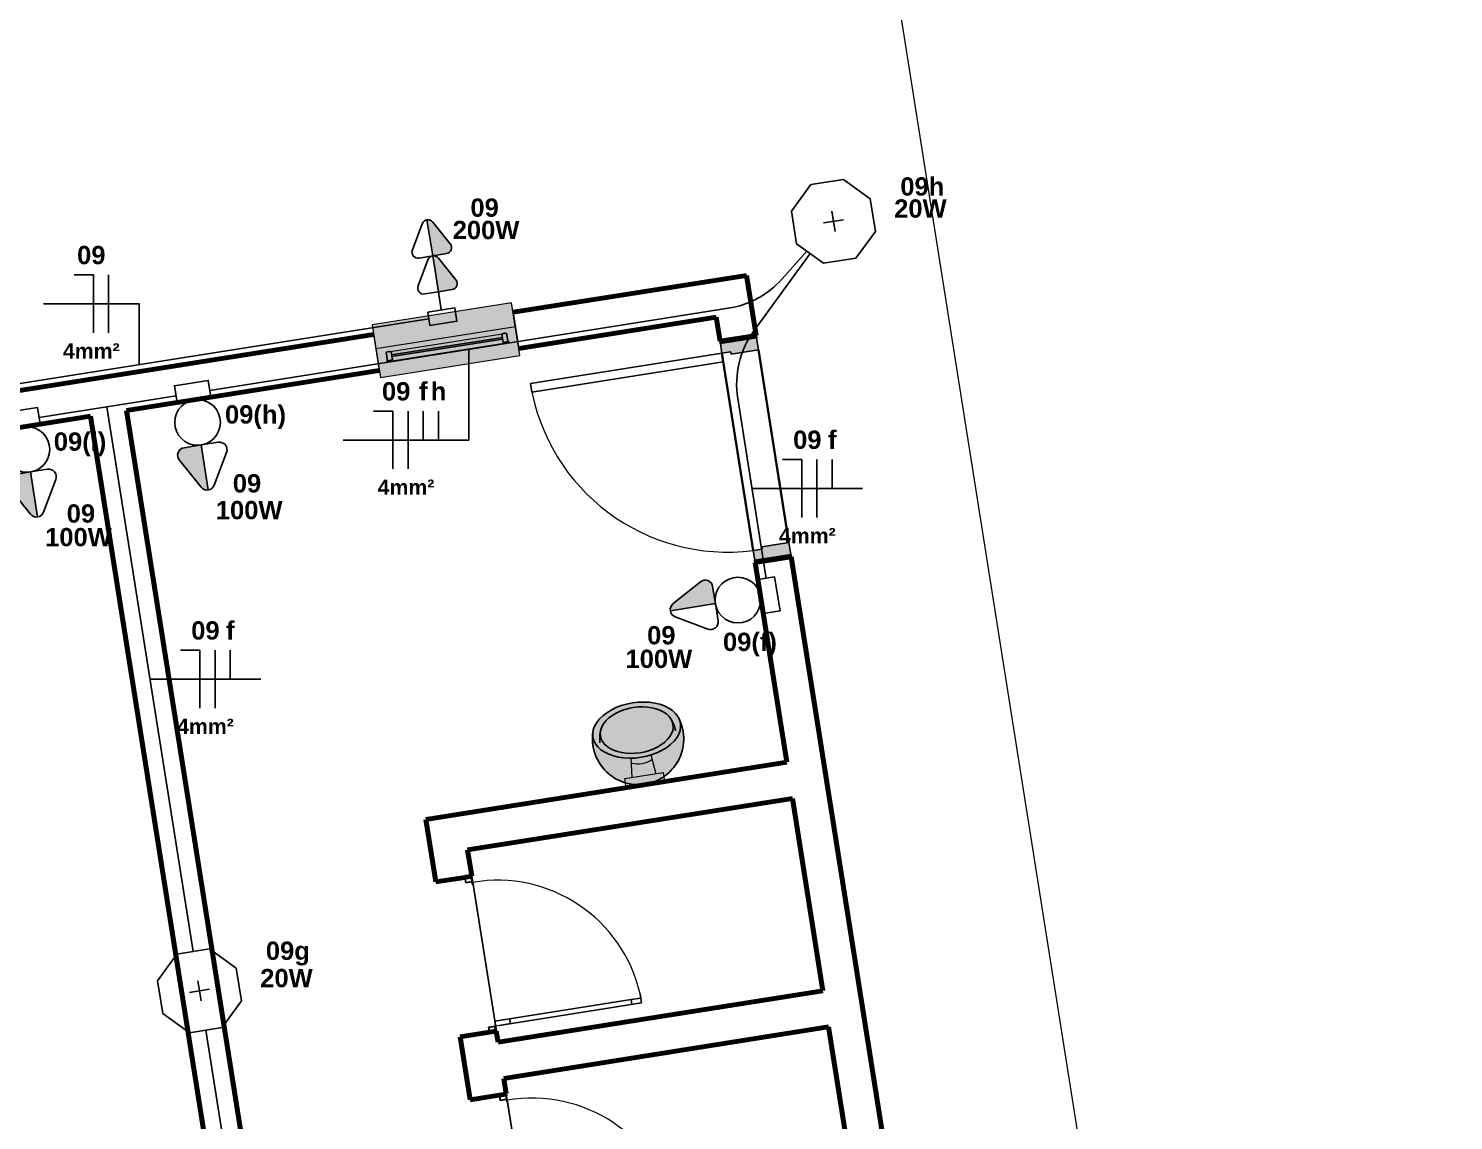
# Model space of a CAD drawing. Extents: x 1450 to 1868, y 82 to 351.
# Drawn here: x 1551.755 to 1556.434, y 227.404 to 230.99 of the extents above; entities that cross this region are included whole.
import ezdxf
from ezdxf.enums import TextEntityAlignment as Align

# ---------------------------------------------------------------- set-up
doc = ezdxf.new("R2010")
doc.units = 0
doc.header["$LTSCALE"] = 0.5
doc.linetypes.add('ELETRODUTO_TETO', pattern=[1000, 1000, 0])
doc.layers.get('0').update_dxf_attribs({"linetype": 'CONTINUOUS'})
for name, color, linetype, lineweight in [('A-DOOR', 31, 'CONTINUOUS', 25), ('A-DOOR-FRAM', 31, 'CONTINUOUS', 9), ('A-DOOR-GLAZ', 31, 'CONTINUOUS', 25), ('A-FLOR', 192, 'CONTINUOUS', 9), ('A-GLAZ', 151, 'CONTINUOUS', 9), ('A-WALL', 113, 'CONTINUOUS', 30), ('P-SANR-FIXT', 6, 'CONTINUOUS', 9)]:
    doc.layers.add(name, color=color, linetype=linetype, lineweight=lineweight)
for name, color, linetype in [('ELETRODUTO', 7, 'CONTINUOUS'), ('ELETRODUTO_TETO', 2, 'CONTINUOUS'), ('FIACAO', 7, 'CONTINUOUS'), ('Iluminação', 7, 'CONTINUOUS'), ('INDICACAO_BIT_FIACAO', 7, 'CONTINUOUS'), ('INDICACAO_CIRCUITO', 2, 'CONTINUOUS'), ('INDICACAO_INTERRUPTOR_FIA', 2, 'CONTINUOUS'), ('INDICACAO_POTENCIA', 1, 'CONTINUOUS'), ('INTERRUPTORES', 1, 'CONTINUOUS'), ('LINHA_DE_CHAMADA', 7, 'CONTINUOUS'), ('LUMINÁRIAS', 3, 'CONTINUOUS'), ('Ref', 5, 'CONTINUOUS'), ('TOMADAS ABNT', 10, 'CONTINUOUS')]:
    doc.layers.add(name, color=color, linetype=linetype)
doc.styles.add('Arial', font='arialbd.ttf', dxfattribs={"height": 100})

# ---------------------------------------------------------------- blocks, each defined once
blk = doc.blocks.new('FDE_H606_MictórioIndividualAutoSifonado - H606_MictórioIndividualAutoSifonado-3447773-Planta Baixa')
at = {"layer": 'P-SANR-FIXT'}
for points in [[(77.9, 192.5), (125, 188.6), (125, 208), (81.4, 212.1), (43.5, 222.8), (11.1, 240.3), (-12.4, 263.4), (-24.1, 288.4), (-24.1, 315.1), (-12.1, 340.7), (11.1, 363.1), (43.5, 380.6), (82.6, 391.7), (125, 395.5), (125, 414.8), (77.9, 411), (34.1, 399.7), (-3.5, 381.7), (-32.4, 358.3), (-50.6, 331), (-56.8, 301.7), (-50.6, 272.4), (-32.4, 245.2), (-3.5, 221.7), (34.1, 203.8), (57.2, 197.8)], [(125, 188.6), (172.1, 192.5), (215.9, 203.8), (253.5, 221.7), (282.9, 245.9), (300.6, 272.4), (306.8, 301.7), (300.6, 331), (282.4, 358.3), (253.5, 381.7), (215.9, 399.7), (172.1, 411), (125, 414.8), (125, 395.5), (168.9, 391.3), (208.3, 379.6), (238.9, 363.1), (262.5, 339.6), (274.1, 315.1), (274.1, 288.4), (262.1, 262.8), (238.9, 240.3), (206.5, 222.8), (167.4, 211.8), (125, 208), (125, 191.9)], [(82.6, 211.8), (125, 208), (125, 395.5), (80.7, 391.1), (43.5, 380.6), (11.1, 363.1), (-12.1, 340.7), (-24.1, 315.1), (-24.1, 288.4), (-11.9, 262.6), (11.1, 240.3), (43.5, 222.8), (81.4, 212.1)], [(125, 208), (170, 212.5), (208.4, 223.9), (238.9, 240.3), (262.4, 263.5), (274.1, 288.4), (274.1, 315.1), (262.1, 340.7), (238.9, 363.1), (206.5, 380.6), (167.4, 391.7), (125, 395.5), (125, 208.6)], [(92.2, 80.4), (125, 78.6), (125, 188.6), (77.9, 192.5), (34.1, 203.8), (-3.5, 221.7), (-32.4, 245.2), (-50.7, 273.1), (-56.8, 301.7), (-55.4, 310.6), (-60.7, 287.9), (-60.9, 247.4), (-55.3, 214.7), (-47.1, 192.5), (-28.5, 157.5), (-9.8, 134.8), (14.6, 113.7), (36.2, 99.9), (58.4, 90.3), (71.9, 85.3), (81.9, 82.9)], [(125, 78.6), (147.1, 79), (158.3, 80.5), (180.1, 85.8), (197.9, 92.2), (230.7, 110.7), (248.2, 124), (262.4, 139.6), (267.4, 145.5), (285.3, 168.8), (296.2, 188.8), (305.9, 217.7), (310.8, 239.7), (310.9, 289.9), (303.7, 316.4), (306.8, 301.7), (300.6, 272.4), (282.4, 245.2), (253.5, 221.7), (215.9, 203.8), (168.7, 192.2), (125, 188.6), (125, 80.1)]]:
    blk.add_hatch(color=256, dxfattribs=at).paths.add_polyline_path(points, flags=0)
for p, q in [((75.6, 112.8), (84, 192.6)), ((166, 192.6), (174.4, 112.8)), ((45.5, 75), (45.5, 112.8)), ((45.5, 112.8), (204.5, 112.8)), ((204.5, 112.8), (204.5, 75))]:
    blk.add_line(p, q, dxfattribs=at)
at = {"layer": 'P-SANR-FIXT', "lineweight": 25, "flags": 128}
for points in [[(-53.1, 324.4), (-56.4, 313.4), (-59, 301.9), (-60.9, 290.1), (-62.1, 278.2), (-62.5, 266.1), (-62.2, 254), (-61.1, 242), (-59.2, 230.2), (-56.6, 218.7), (-53.4, 207.6), (-49.6, 197), (-45.4, 186.9), (-40.6, 177.4), (-35.6, 168.4), (-30.2, 160), (-24.6, 152.2), (-18.9, 144.9), (-13.1, 138.2), (-7.2, 132.1), (-1.2, 126.4), (4.7, 121.2), (10.6, 116.5), (16.5, 112.1), (22.3, 108.1), (28, 104.5), (33.7, 101.2), (39.2, 98.2), (44.7, 95.5), (50.1, 93.1), (55.4, 90.8), (60.7, 88.8), (65.8, 87), (70.9, 85.4), (75.9, 83.9), (80.9, 82.7), (85.8, 81.6), (90.6, 80.6), (95.4, 79.7), (100.2, 79), (104.9, 78.5), (109.6, 78), (114.2, 77.7), (118.9, 77.5), (123.5, 77.4), (125, 77.4)], [(-21.2, 324.4), (-24.5, 315.5), (-27.2, 306.2), (-29.5, 296.6), (-31.1, 286.7), (-32.1, 276.7), (-32.2, 274.2)], [(303.1, 324.4), (306.4, 313.4), (309, 301.9), (310.9, 290.1), (312.1, 278.2), (312.5, 266.1), (312.2, 254), (311.1, 242), (309.2, 230.2), (306.6, 218.7), (303.4, 207.6), (299.6, 197), (295.4, 186.9), (290.6, 177.4), (285.6, 168.4), (280.2, 160), (274.6, 152.2), (268.9, 144.9), (263.1, 138.2), (257.2, 132.1), (251.2, 126.4), (245.3, 121.2), (239.4, 116.5), (233.5, 112.1), (227.7, 108.1), (222, 104.5), (216.3, 101.2), (210.8, 98.2), (205.3, 95.5), (199.9, 93.1), (194.6, 90.8), (189.3, 88.8), (184.2, 87), (179.1, 85.4), (174.1, 83.9), (169.1, 82.7), (164.2, 81.6), (159.4, 80.6), (154.6, 79.7), (149.8, 79), (145.1, 78.5), (140.4, 78), (135.8, 77.7), (131.1, 77.5), (126.5, 77.4), (125, 77.4)], [(271.2, 324.4), (274.5, 315.5), (277.2, 306.2), (279.5, 296.6), (281.1, 286.7), (282.1, 276.7), (282.2, 274.2)]]:
    blk.add_lwpolyline(points, dxfattribs=at)
at = {"layer": 'P-SANR-FIXT'}
for centre, radius, start, end in [((125, 265.6), 187.5, 162.68953, 244.91015), ((125, 265.6), 187.5, 295.11059, 16.76326), ((125.1, 262.9), 99.8, 244.36878, 269.94959), ((124.9, 262.9), 99.8, 270.05041, 295.63122)]:
    blk.add_arc(centre, radius, start, end, dxfattribs=at)
for major_axis, start_param, end_param in [((-181.8, 0), 4.712389, 7.853982), ((-181.8, 0), 1.570796, 4.712389), ((-150.7, 0), 4.712389, 7.853982), ((-150.7, 0), 1.570796, 4.712389)]:
    blk.add_ellipse((125, 301.7), major_axis=major_axis, ratio=0.622243, start_param=start_param, end_param=end_param, dxfattribs=at)
at = {"layer": 'P-SANR-FIXT', "lineweight": 25}
for major_axis, start_param, end_param in [((-181.8, 0), 4.712389, 7.853982), ((-181.8, 0), 1.570796, 4.712389), ((-150.7, 0), 4.712389, 7.853982), ((-150.7, 0), 1.570796, 4.712389)]:
    blk.add_ellipse((125, 301.7), major_axis=major_axis, ratio=0.622243, start_param=start_param, end_param=end_param, dxfattribs=at)
blk = doc.blocks.new('Porta de Abrir Metálica Veneziana - 60x150cm-3447860-Planta Baixa')
at = {"layer": 'A-DOOR-FRAM', "lineweight": 25}
h = blk.add_hatch(color=256, dxfattribs=at)
h.paths.add_polyline_path([(-259.4, 73), (-259.4, 72), (-237.9, 72), (-226.9, 73), (-256.6, 73)], flags=0)
h.paths.add_polyline_path([(-259.4, 47), (-259.4, 46), (-236.9, 46.4), (-236.9, 72), (-237.9, 71.6), (-237.9, 47), (-259.3, 47)], flags=0)
h.paths.add_polyline_path([(-236.9, 72), (-226.9, 72), (-226.9, 73), (-233.9, 72.3)], flags=0)
h = blk.add_hatch(color=256, dxfattribs=at)
h.paths.add_polyline_path([(363.1, 73), (363.1, 47), (364.1, 47), (364.1, 72), (384.6, 72), (384.2, 73)], flags=0)
h.paths.add_polyline_path([(363.1, 46), (384.6, 46), (384.1, 47), (363.9, 46.9)], flags=0)
at = {"layer": 'A-DOOR'}
for p, q in [((325.9, 681.4), (363, 681.4)), ((343, 641.4), (343, 681.4)), ((363, 90.7), (363, 681.4)), ((343, 641.4), (363, 641.4)), ((343, 136.7), (343, 93)), ((343, 136.7), (363, 136.7)), ((-259.4, 75), (384.6, 75)), ((-259.4, 75), (384.6, 75)), ((-226.9, 75), (384.6, 75)), ((363, 75), (343, 75))]:
    blk.add_line(p, q, dxfattribs=at)
at = {"layer": 'A-DOOR', "lineweight": 9}
blk.add_line((363, 136.7), (363, 75), dxfattribs=at)
blk.add_arc((366, 82.7), 600, 93.83063, 180.73532, dxfattribs=at)
at = {"layer": 'A-DOOR-FRAM', "lineweight": 25}
for p, q in [((-226.9, 73), (-259.4, 73)), ((-259.4, 73), (-259.4, 72)), ((-259.4, 72), (-237.9, 72)), ((-237.9, 72), (-237.9, 47)), ((-236.9, 46), (-236.9, 72)), ((-236.9, 72), (-226.9, 72)), ((-226.9, 72), (-226.9, 73)), ((384.6, 73), (363.1, 73)), ((363.1, 73), (363.1, 47)), ((364.1, 47), (364.1, 72)), ((364.1, 72), (384.6, 72)), ((384.6, 72), (384.6, 73)), ((-237.9, 47), (-259.4, 47)), ((-259.4, 47), (-259.4, 46)), ((-259.4, 46), (-236.9, 46)), ((363.1, 47), (363.1, 46)), ((363.1, 46), (384.6, 46)), ((384.6, 47), (364.1, 47)), ((384.6, 46), (384.6, 47))]:
    blk.add_line(p, q, dxfattribs=at)
at = {"layer": 'A-DOOR-GLAZ'}
blk.add_line((343, 75), (343, 641.4), dxfattribs=at)
blk = doc.blocks.new('Porta Simples de Abrir - 80x210cm - Marco de Madeira-3450796-Planta Baixa')
at = {"layer": 'A-DOOR-FRAM', "lineweight": 25}
h = blk.add_hatch(color=256, dxfattribs=at)
h.paths.add_polyline_path([(-450, 75), (-450, -75), (-400, -75), (-400, 38), (-410, 38), (-410, 75)], flags=0)
h.paths.add_polyline_path([(400, 38), (400, -75), (450, -75), (450, 75), (410, 75), (409.9, 38), (406.8, 38)], flags=0)
at = {"layer": 'A-DOOR'}
for p, q in [((375, 75), (375, 871)), ((375, 871), (410, 871)), ((410, 871), (410, 75)), ((410, 75), (-410, 75)), ((410, 75), (375, 75)), ((-400, -75), (400, -75))]:
    blk.add_line(p, q, dxfattribs=at)
at = {"layer": 'A-DOOR', "lineweight": 9}
blk.add_arc((410, 50.9), 820.1, 90, 178.31643, dxfattribs=at)
at = {"layer": 'A-DOOR-FRAM', "lineweight": 25}
for p, q in [((-410, 75), (-450, 75)), ((-450, 75), (-450, -75)), ((-410, 38), (-410, 75)), ((410, 75), (410, 38)), ((450, 75), (410, 75)), ((450, -75), (450, 75)), ((-400, 38), (-410, 38)), ((-400, -75), (-400, 38)), ((410, 38), (400, 38)), ((400, 38), (400, -75)), ((-450, -75), (-400, -75)), ((400, -75), (450, -75))]:
    blk.add_line(p, q, dxfattribs=at)
blk = doc.blocks.new('Janela Maxim-air - 1 Módulo - Janela Metálica 50x60cm-V80-Planta Baixa')
at = {"layer": 'A-GLAZ'}
h = blk.add_hatch(color=256, dxfattribs=at)
h.paths.add_polyline_path([(290, 104), (-290, 104), (-290, -115), (290, -115), (290, 87.8)], flags=0)
h.paths.add_polyline_path([(250, 45.1), (249.9, 5.1), (-250, 5.5), (-250, 5.5), (-250, 45.1), (245, 45.1)], flags=0)
for points in [[(250, 45.1), (-250, 45.1), (-250, 5.1), (250, 5.1)], [(-250, 40.5), (-250, 40.5), (-250, 7)]]:
    blk.add_hatch(color=256, dxfattribs=at).paths.add_polyline_path(points, flags=0)
for p, q in [((290, 104), (-290, 104)), ((-290, 104), (-290, -115)), ((-290, -75), (-290, 75)), ((290, -115), (290, 104)), ((290, -75), (290, 75)), ((-250, 5.1), (-250, 45.1)), ((-250, 45.1), (250, 45.1)), ((250, 5.1), (-250, 5.1)), ((250, 45.1), (250, 5.1)), ((-290, -15), (290, -15)), ((-290, -115), (290, -115))]:
    blk.add_line(p, q, dxfattribs=at)
at = {"layer": 'A-GLAZ', "lineweight": 25}
for p, q in [((-250, 40.5), (-255, 40.5)), ((-250, 5.5), (-250, 40.5)), ((-250, 40.5), (-230, 40.5)), ((-230, 5.5), (-250, 5.5)), ((-240, 5.5), (-240, 0.5)), ((-230, 40.5), (-230, 5.5)), ((-230, 26.5), (230, 26.5)), ((-230, 19.5), (230, 19.5)), ((250, 40.5), (230, 40.5)), ((230, 40.5), (230, 5.5)), ((230, 5.5), (250, 5.5)), ((240, 0.5), (240, 5.5)), ((250, 40.5), (255, 40.5)), ((250, 5.5), (250, 40.5))]:
    blk.add_line(p, q, dxfattribs=at)
blk = doc.blocks.new('*U241', base_point=(-35413.14, 26371.63))
for points in [[(-35410.96, 26407.79, 0.269143), (-35413.14, 26409.05), (-35413.14, 26394.09), (-35407.44, 26394.09, 0.575867), (-35405.27, 26397.83)], [(-35410.96, 26392.83, 0.269143), (-35413.14, 26394.09), (-35413.14, 26379.13), (-35407.44, 26379.13, 0.575867), (-35405.27, 26382.87)]]:
    blk.add_hatch(color=256).paths.add_polyline_path(points)
for p, q in [((-35413.14, 26394.09), (-35413.14, 26409.05)), ((-35415.31, 26407.79), (-35421, 26397.83)), ((-35405.27, 26397.83), (-35410.96, 26407.79)), ((-35415.31, 26392.83), (-35421, 26382.87)), ((-35418.83, 26394.09), (-35413.14, 26394.09)), ((-35413.14, 26379.13), (-35413.14, 26394.09)), ((-35413.14, 26394.09), (-35407.44, 26394.09)), ((-35405.27, 26382.87), (-35410.96, 26392.83)), ((-35418.83, 26379.13), (-35413.14, 26379.13)), ((-35413.14, 26371.63), (-35413.14, 26379.13)), ((-35413.14, 26379.13), (-35407.44, 26379.13))]:
    blk.add_line(p, q)
blk.add_lwpolyline([(-35418.74, 26371.63), (-35407.53, 26371.63), (-35407.53, 26366.02), (-35418.74, 26366.02)], close=True)
for centre, start, end in [((-35413.14, 26406.55), 29.74488, 150.25512), ((-35418.83, 26396.59), 150.25512, 270), ((-35407.44, 26396.59), 270, 29.74488), ((-35413.14, 26391.59), 29.74488, 150.25512), ((-35418.83, 26381.63), 150.25512, 270), ((-35407.44, 26381.63), 270, 29.74488)]:
    blk.add_arc(centre, 2.5, start, end)
blk = doc.blocks.new('Casa da Praia')
at = {"layer": 'A-WALL', "lineweight": 70}
for p, q in [((-157.68, 995.56), (-234.32, 983.42)), ((-154.55, 975.81), (-157.68, 995.56)), ((-232.45, 971.57), (-167.66, 981.83)), ((-167.66, 981.83), (-166.4, 973.93)), ((-280.15, 976.16), (-453.98, 948.63)), ((-166.4, 973.93), (-154.55, 975.81)), ((-361.24, 951.17), (-278.28, 964.31)), ((-302.42, 579.81), (-361.24, 951.17)), ((-452.1, 936.78), (-373.09, 949.29)), ((-373.09, 949.29), (-314.27, 577.93)), ((-143.04, 903.11), (-154.89, 901.24)), ((-77.59, 489.88), (-143.04, 903.11)), ((-154.89, 901.24), (-144.5, 835.66)), ((-144.5, 835.66), (-263.02, 816.89)), ((-249.29, 806.91), (-142.63, 823.8)), ((-142.63, 823.8), (-132.62, 760.59)), ((-263.02, 816.89), (-259.77, 796.34)), ((-247.92, 798.22), (-249.29, 806.91)), ((-259.77, 796.34), (-250.21, 797.86)), ((-250.13, 797.87), (-248.15, 798.18)), ((-248.08, 798.19), (-247.92, 798.22)), ((-132.62, 760.59), (-239.28, 743.7)), ((-237.41, 731.85), (-130.74, 748.74)), ((-130.74, 748.74), (-120.73, 685.53)), ((-242.15, 746.97), (-251.71, 745.46)), ((-251.71, 745.46), (-248.44, 724.84)), ((-240.1, 747.3), (-242.07, 746.98)), ((-239.86, 747.33), (-240.02, 747.31)), ((-239.28, 743.7), (-239.86, 747.33)), ((-236.59, 726.71), (-237.41, 731.85)), ((-248.44, 724.84), (-238.88, 726.35)), ((-238.8, 726.36), (-236.83, 726.67)), ((-236.75, 726.69), (-236.59, 726.71))]:
    blk.add_line(p, q, dxfattribs=at)
at = {"layer": 'A-WALL'}
for p, q in [((-166.28, 973.14), (-166.4, 973.93)), ((-154.55, 975.81), (-154.43, 975.02)), ((-155.52, 905.19), (-165.78, 969.98)), ((-153.8, 971.07), (-143.79, 907.85)), ((-143.16, 903.9), (-143.04, 903.11)), ((-154.89, 901.24), (-155.02, 902.03))]:
    blk.add_line(p, q, dxfattribs=at)
at = {"layer": 'A-WALL', "lineweight": 9}
blk.add_line((-262.77, 815.3), (-262.69, 815.32), dxfattribs=at)
blk = doc.blocks.new('*U629', base_point=(-16921.51, 42557.8))
at = {"layer": 'LUMINÁRIAS'}
blk.add_lwpolyline([(-16934.6, 42563.23), (-16934.6, 42552.38), (-16926.93, 42544.72), (-16916.09, 42544.72), (-16908.42, 42552.38), (-16908.42, 42563.23), (-16916.09, 42570.89), (-16926.93, 42570.89)], close=True, dxfattribs=at)
for points in [[(-16921.51, 42561.17), (-16921.51, 42554.44)], [(-16924.87, 42557.8), (-16918.14, 42557.8)]]:
    blk.add_lwpolyline(points, dxfattribs=at)
blk = doc.blocks.new('*U630', base_point=(-16868.62, 42659.61))
at = {"layer": 'LUMINÁRIAS'}
blk.add_lwpolyline([(-16881.71, 42665.03), (-16881.71, 42654.19), (-16874.04, 42646.52), (-16863.2, 42646.52), (-16855.53, 42654.19), (-16855.53, 42665.03), (-16863.2, 42672.7), (-16874.04, 42672.7)], close=True, dxfattribs=at)
for points in [[(-16871.98, 42659.61), (-16865.25, 42659.61)], [(-16868.62, 42662.98), (-16868.62, 42656.25)]]:
    blk.add_lwpolyline(points, dxfattribs=at)
blk = doc.blocks.new('*U652', base_point=(-16730.69, 42683.73))
at = {"linetype": 'ByBlock'}
blk.add_lwpolyline([(-16730.69, 42683.73), (-16730.72, 42770.56)], dxfattribs=at)
blk = doc.blocks.new('*U654', base_point=(-16621.81, 42989.89))
at = {"linetype": 'ByBlock'}
blk.add_lwpolyline([(-16621.81, 42989.89), (-16814.52, 42989.89)], dxfattribs=at)
blk = doc.blocks.new('*U1000', base_point=(-24743.62, 43007.74))
at = {"linetype": 'ByBlock'}
blk.add_arc((-24751.03, 43006.59), 7.5, 189.1723, 189.1976, dxfattribs=at)
blk = doc.blocks.new('*U761', base_point=(-33475.09, 35665.19))
blk.add_lwpolyline([(-33475.09, 35670.8), (-33475.09, 35659.59), (-33480.69, 35659.59), (-33480.69, 35670.8)], close=True)
blk.add_circle((-33467.59, 35665.19), 7.5)
blk = doc.blocks.new('*U762', base_point=(-33475.09, 35665.19))
blk.add_hatch(color=256).paths.add_polyline_path([(-33461.38, 35663.02, 0.269143), (-33460.13, 35665.19), (-33475.09, 35665.19), (-33475.09, 35659.5, 0.575867), (-33471.35, 35657.33)])
for p, q in [((-33475.09, 35670.89), (-33475.09, 35665.19)), ((-33461.38, 35667.36), (-33471.35, 35673.06)), ((-33475.09, 35665.19), (-33475.09, 35659.5)), ((-33475.09, 35665.19), (-33460.13, 35665.19)), ((-33471.35, 35657.33), (-33461.38, 35663.02))]:
    blk.add_line(p, q)
for centre, start, end in [((-33472.59, 35670.89), 60.2551, 180), ((-33462.63, 35665.19), 299.7449, 60.2551), ((-33472.59, 35659.5), 180, 299.7449)]:
    blk.add_arc(centre, 2.5, start, end)
blk = doc.blocks.new('*U1001', base_point=(-24343.15, 43181.21))
at = {"linetype": 'ByBlock'}
blk.add_lwpolyline([(-24343.15, 43181.21), (-24361.52, 43155.92, 0.198912), (-24366.88, 43133.59), (-24357.53, 43074.56)], format="xyb", dxfattribs=at)
blk = doc.blocks.new('*U1003', base_point=(-24545.67, 42952))
at = {"linetype": 'ByBlock'}
blk.add_lwpolyline([(-24545.67, 42952), (-24574.01, 43130.92), (-24596.3, 43127.39)], dxfattribs=at)
blk = doc.blocks.new('*U1004', base_point=(-24545.67, 42952))
at = {"linetype": 'ByBlock'}
blk.add_lwpolyline([(-24545.67, 42952), (-24574.01, 43130.92), (-24551.32, 43134.51)], dxfattribs=at)
blk = doc.blocks.new('*U1005', base_point=(-24540.26, 43136.26))
at = {"linetype": 'ByBlock'}
blk.add_lwpolyline([(-24540.26, 43136.26), (-24370.02, 43163.23, 0.172984), (-24352.33, 43172.88), (-24344.22, 43181.98)], format="xyb", dxfattribs=at)
blk = doc.blocks.new('*U1006', base_point=(-17402.54, 43540.66))
at = {"linetype": 'ByBlock'}
blk.add_arc((-17395.04, 43540.66), 7.5, 359.999999999903, 0, dxfattribs=at)
blk = doc.blocks.new('*U1007', base_point=(-17561.16, 43618.55))
at = {"linetype": 'ByBlock'}
blk.add_arc((-17561.16, 43626.05), 7.5, 90, 90, dxfattribs=at)
blk = doc.blocks.new('*U1008', base_point=(-17617.9, 43618.55))
at = {"linetype": 'ByBlock'}
blk.add_arc((-17617.9, 43626.05), 7.5, 90, 90, dxfattribs=at)
blk = doc.blocks.new('*U1018', base_point=(608.6702, 153.2931))
for p, q in [((608.6702, 153.4831), (608.5435, 153.4831)), ((608.6702, 153.1031), (608.6702, 153.4831))]:
    blk.add_line(p, q)
blk = doc.blocks.new('*U1017', base_point=(576.8177, 148.7459))
blk.add_line((576.8177, 148.5559), (576.8177, 148.9359))
blk = doc.blocks.new('*U1019', base_point=(665.5495, 144.1988))
blk.add_line((665.5495, 144.1988), (665.5495, 144.3888))
blk = doc.blocks.new('*U1050', base_point=(-24541.67, 43041.46))
at = {"xscale": 50, "yscale": 50, "zscale": 50}
for name, p in [('*U1018', (-24543.51, 43041.46)), ('*U1017', (-24538.51, 43041.46)), ('*U1019', (-24533.51, 43041.46))]:
    blk.add_blockref(name, p, dxfattribs=at)
blk = doc.blocks.new('*U1051', base_point=(-24475.81, 43119.99))
at = {"xscale": 50, "yscale": 50, "zscale": 50}
for name, p in [('*U1018', (-24480.14, 43119.99)), ('*U1017', (-24475.14, 43119.99)), ('*U1019', (-24470.14, 43119.99)), ('*U1019', (-24465.14, 43119.99))]:
    blk.add_blockref(name, p, dxfattribs=at)
blk = doc.blocks.new('*U1053', base_point=(-24579.15, 43164.73))
at = {"xscale": 50, "yscale": 50, "zscale": 50}
for name, p in [('*U1018', (-24578.48, 43164.73)), ('*U1017', (-24573.48, 43164.73))]:
    blk.add_blockref(name, p, dxfattribs=at)
blk = doc.blocks.new('*U1054', base_point=(-24344.04, 43104.08))
at = {"xscale": 50, "yscale": 50, "zscale": 50}
for name, p in [('*U1018', (-24345.87, 43104.08)), ('*U1017', (-24340.87, 43104.08)), ('*U1019', (-24335.87, 43104.08))]:
    blk.add_blockref(name, p, dxfattribs=at)

msp = doc.modelspace()

# ---------------------------------------------------------------- linework, layer by layer
at = {"layer": 'A-FLOR'}
msp.add_line((1556.4343, 219.5777), (1554.5221, 231.6505), dxfattribs=at)
at = {"layer": 'LINHA_DE_CHAMADA'}
for points in [[(1552.1181, 229.8863), (1552.1181, 230.0863), (1551.8048, 230.0863)], [(1553.2015, 229.9364), (1553.2015, 229.6388), (1552.7882, 229.6388)], [(1554.1308, 229.4797), (1554.1308, 229.4797), (1554.4942, 229.4797)], [(1552.1545, 228.8535), (1552.1545, 228.8535), (1552.5178, 228.8535)]]:
    msp.add_lwpolyline(points, dxfattribs=at)
at = {"layer": 'Ref'}
for q in [(1551.7899, 229.7128), (1552.2397, 229.784)]:
    msp.add_line((1552.0128, 229.7481), q, dxfattribs=at)

# ---------------------------------------------------------------- block references
at = {"layer": 'A-DOOR'}
for name, p, xscale, yscale, zscale, rotation in [('Porta Simples de Abrir - 80x210cm - Marco de Madeira-3450796-Planta Baixa', (1554.1427, 229.6092), 0.0007999752940811865, 0.0007999752940811865, 0.0007999752940811865, 98.99999999998454), ('Porta de Abrir Metálica Veneziana - 60x150cm-3447860-Planta Baixa', (1553.184, 227.9918), 0.0007999752940811873, 0.0007999752940811873, 0.0007999752940811873, 278.9999999999844), ('Porta de Abrir Metálica Veneziana - 60x150cm-3447860-Planta Baixa', (1553.2972, 227.2767), 0.0007999752940811873, 0.0007999752940811873, 0.0007999752940811873, 278.9999999999844)]:
    msp.add_blockref(name, p, dxfattribs=dict(at, xscale=xscale, yscale=yscale, zscale=zscale, rotation=rotation))
at = {"layer": 'A-GLAZ', "xscale": 0.000799975294081188, "yscale": 0.000799975294081188, "zscale": 0.000799975294081188, "rotation": 188.9999999999842}
msp.add_blockref('Janela Maxim-air - 1 Módulo - Janela Metálica 50x60cm-V80-Planta Baixa', (1553.1269, 229.9626), dxfattribs=at)
at = {"layer": 'A-WALL', "xscale": 0.01000000108748102, "yscale": 0.01000000108748102, "zscale": 0.01000000108748102}
msp.add_blockref('Casa da Praia', (1555.6899, 220.224), dxfattribs=at)
at = {"layer": 'ELETRODUTO', "linetype": 'ELETRODUTO_TETO', "xscale": 0.01000000108748102, "yscale": 0.01000000108748102, "zscale": 0.01000000108748102}
for name, p, rotation in [('*U1007', (1552.322, 229.6225), 8.999999999978348), ('*U1008', (1551.7615, 229.5338), 8.999999999978348), ('*U1006', (1554.0105, 229.1014), 8.999999999978348), ('*U1000', (1554.0105, 229.1014), 179.9999999999853)]:
    msp.add_blockref(name, p, dxfattribs=dict(at, rotation=rotation))
at = {"layer": 'ELETRODUTO_TETO', "linetype": 'ELETRODUTO_TETO', "xscale": 0.01000000108748102, "yscale": 0.01000000108748102, "zscale": 0.01000000108748102}
for name, p in [('*U1005', (1552.3503, 229.8016)), ('*U1001', (1554.3214, 230.251)), ('*U1003', (1552.2962, 227.959)), ('*U1004', (1552.2962, 227.959))]:
    msp.add_blockref(name, p, dxfattribs=at)
at = {"layer": 'ELETRODUTO_TETO', "linetype": 'ELETRODUTO_TETO', "xscale": 0.01000000108748102, "yscale": 0.01000000108748102, "zscale": 0.01000000108748102, "rotation": 8.999999999978348}
for name, p in [('*U654', (1553.0698, 230.037)), ('*U652', (1552.4733, 226.8428))]:
    msp.add_blockref(name, p, dxfattribs=at)
at = {"layer": 'FIACAO', "xscale": 0.01000000108748102, "yscale": 0.01000000108748102, "zscale": 0.01000000108748102}
for name, p in [('*U1053', (1551.9614, 230.0863)), ('*U1051', (1552.9948, 229.6388)), ('*U1054', (1554.3125, 229.4797)), ('*U1050', (1552.3362, 228.8535))]:
    msp.add_blockref(name, p, dxfattribs=at)
at = {"layer": 'Iluminação', "xscale": 0.01000000108748102, "yscale": 0.01000000108748102, "zscale": 0.01000000108748102, "rotation": 8.999999999978348}
for name, p in [('*U630', (1554.3983, 230.3569)), ('*U629', (1552.3167, 227.8297))]:
    msp.add_blockref(name, p, dxfattribs=at)
at = {"layer": 'INTERRUPTORES', "xscale": 0.01000000108748102, "yscale": 0.01000000108748102, "zscale": 0.01000000108748102}
for p, rotation in [((1552.2985, 229.7707), 278.9999999996905), ((1551.7381, 229.6819), 278.9999999996905), ((1554.1587, 229.1249), 188.9999999996903)]:
    msp.add_blockref('*U761', p, dxfattribs=dict(at, rotation=rotation))
at = {"layer": 'P-SANR-FIXT', "xscale": 0.0007999752940811873, "yscale": 0.0007999752940811873, "zscale": 0.0007999752940811873, "rotation": 8.999999999978348}
msp.add_blockref('FDE_H606_MictórioIndividualAutoSifonado - H606_MictórioIndividualAutoSifonado-3447773-Planta Baixa', (1553.6913, 228.4321), dxfattribs=at)
at = {"layer": 'TOMADAS ABNT'}
for name, p, xscale, yscale, zscale, rotation in [('*U241', (1553.1105, 230.0662), 0.007999752940802705, 0.007999752940802705, 0.007999752940802705, 8.999999999978344), ('*U762', (1552.322, 229.6225), 0.01000000108748102, 0.01000000108748102, 0.01000000108748102, 278.9999999996905), ('*U762', (1551.7615, 229.5338), 0.01000000108748102, 0.01000000108748102, 0.01000000108748102, 278.9999999996905), ('*U762', (1554.0105, 229.1014), 0.01000000108748102, 0.01000000108748102, 0.01000000108748102, 188.9999999996903)]:
    msp.add_blockref(name, p, dxfattribs=dict(at, xscale=xscale, yscale=yscale, zscale=zscale, rotation=rotation))

# ---------------------------------------------------------------- texts
at = {"layer": 'INDICACAO_BIT_FIACAO', "style": 'Arial'}
for p in [(1551.9614, 229.9563), (1552.9948, 229.5088), (1554.3125, 229.3497), (1552.3362, 228.7235)]:
    msp.add_text('4mm²', height=0.05, dxfattribs=at).set_placement(p, align=Align.TOP_CENTER)
at = {"layer": 'INDICACAO_CIRCUITO', "style": 'Arial'}
for s, p in [('09h', (1554.6179, 230.4415)), ('09', (1553.2063, 230.372)), ('09(h)', (1552.4005, 229.6929)), ('09(i)', (1551.8383, 229.6038)), ('09', (1552.426, 229.4665)), ('09', (1551.8807, 229.3675)), ('09', (1553.7865, 228.9678)), ('09(f)', (1554.0356, 228.946)), ('09g', (1552.5346, 227.9315))]:
    msp.add_text(s, height=0.06, dxfattribs=at).set_placement(p)
for p in [(1551.9614, 230.2163), (1552.9625, 229.7688), (1554.3125, 229.6097), (1552.3362, 228.9835)]:
    msp.add_text('09', height=0.06, dxfattribs=at).set_placement(p, align=Align.CENTER)
at = {"layer": 'INDICACAO_INTERRUPTOR_FIA', "style": 'Arial'}
for s, p in [('f', (1553.0515, 229.7688)), ('h', (1553.1015, 229.7688)), ('f', (1554.3942, 229.6097)), ('f', (1552.4178, 228.9835))]:
    msp.add_text(s, height=0.06, dxfattribs=at).set_placement(p, align=Align.CENTER)
at = {"layer": 'INDICACAO_POTENCIA', "style": 'Arial'}
for s, p in [('20W', (1554.5978, 230.3691)), ('200W', (1553.1481, 230.2985)), ('100W', (1552.3703, 229.3787)), ('100W', (1551.8098, 229.2899)), ('100W', (1553.7156, 228.8902)), ('20W', (1552.5162, 227.8419))]:
    msp.add_text(s, height=0.06, dxfattribs=at).set_placement(p)

doc.saveas('drawing.dxf')
